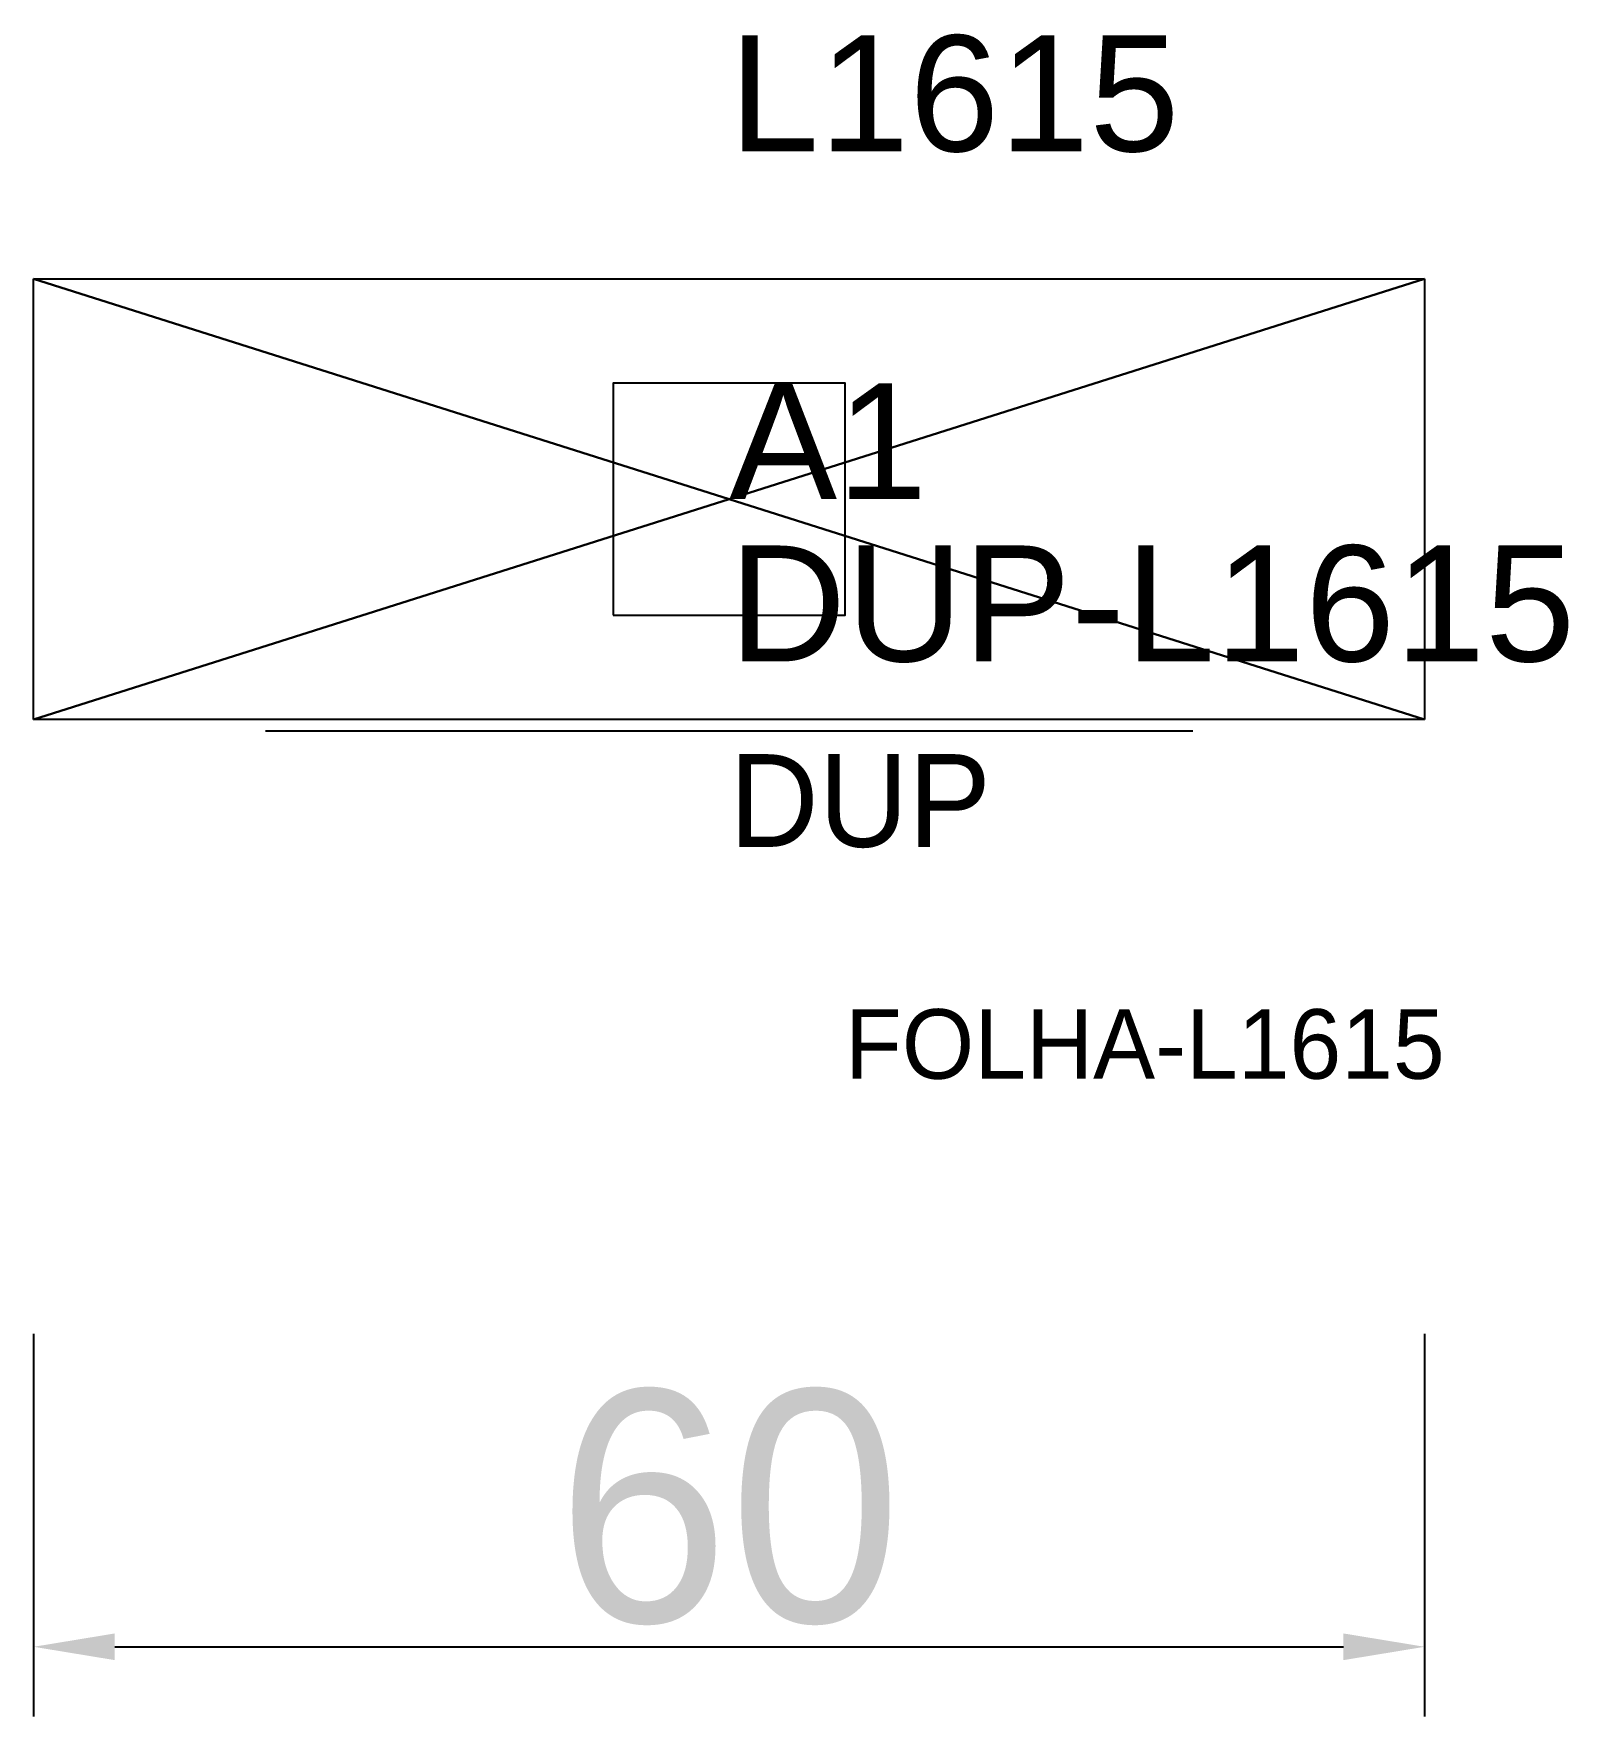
# Model space of a CAD drawing. Header units: metres. Extents: x 222.2 to 288.4, y 139.5 to 212.1.
import ezdxf

# ---------------------------------------------------------------- set-up
doc = ezdxf.new("R2010")
doc.units = ezdxf.units.M
for name, color, linetype in [('3', 3, 'CONTINUOUS'), ('AUX00', 7, 'CONTINUOUS'), ('COTA', 241, 'CONTINUOUS'), ('FOLHA', 255, 'CONTINUOUS'), ('Hachura', 251, 'CONTINUOUS'), ('NOMENCLATURA', 7, 'CONTINUOUS'), ('Nível', 160, 'CONTINUOUS'), ('Painéis', 200, 'CONTINUOUS'), ('Pilares', 5, 'CONTINUOUS'), ('SARR_2.2x7', 40, 'CONTINUOUS')]:
    doc.layers.add(name, color=color, linetype=linetype)
doc.styles.add('ARIAL', font='Arial.ttf')
doc.styles.add('STR_STANDARD', font='arial.ttf')
doc.dimstyles.new('EZ DXF', dxfattribs={"dimtxt": 10, "dimasz": 3.5, "dimexe": 3, "dimexo": 1.5, "dimgap": 1, "dimtad": 1, "dimdec": 1, "dimdsep": 46, "dimcen": 2.5, "dimazin": 3, "dimtfac": 1, "dimtmove": 0, "dimatfit": 3})

msp = doc.modelspace()

# ---------------------------------------------------------------- hatches: boundary and pattern name
at = {"layer": 'Hachura'}
h = msp.add_hatch(dxfattribs=at)
h.set_pattern_fill('ANSI31', scale=50)
h.paths.add_polyline_path([(252.2, 192), (222.2, 201.5), (282.2, 201.5), (252.2, 192), (282.2, 201.5), (282.2, 182.5), (252.2, 192), (282.2, 182.5), (222.2, 182.5), (252.2, 192), (222.2, 182.5), (222.2, 201.5)])
h = msp.add_hatch(dxfattribs=at)
h.set_pattern_fill('ANSI31', scale=50)
h.paths.add_polyline_path([(252.2, 192), (222.2, 201.5), (282.2, 201.5), (252.2, 192), (282.2, 201.5), (282.2, 182.5), (252.2, 192), (282.2, 182.5), (222.2, 182.5), (252.2, 192), (222.2, 182.5), (222.2, 201.5)])

# ---------------------------------------------------------------- linework, layer by layer
at = {"layer": 'Painéis', "color": 200}
for p, q in [((252.2, 192), (222.2, 201.5)), ((222.2, 201.5), (282.2, 201.5)), ((222.2, 182.5), (222.2, 201.5)), ((222.2, 201.5), (252.2, 192)), ((252.2, 192), (222.2, 201.5)), ((222.2, 201.5), (282.2, 201.5)), ((222.2, 182.5), (222.2, 201.5)), ((222.2, 201.5), (252.2, 192)), ((282.2, 201.5), (252.2, 192)), ((252.2, 192), (282.2, 201.5)), ((282.2, 201.5), (252.2, 192)), ((252.2, 192), (282.2, 201.5)), ((282.2, 201.5), (282.2, 182.5)), ((282.2, 201.5), (282.2, 182.5)), ((222.2, 182.5), (252.2, 192)), ((252.2, 192), (222.2, 182.5)), ((222.2, 182.5), (252.2, 192)), ((252.2, 192), (222.2, 182.5)), ((282.2, 182.5), (252.2, 192)), ((252.2, 192), (282.2, 182.5)), ((282.2, 182.5), (252.2, 192)), ((252.2, 192), (282.2, 182.5)), ((282.2, 182.5), (222.2, 182.5)), ((282.2, 182.5), (222.2, 182.5))]:
    msp.add_line(p, q, dxfattribs=at)
at = {"layer": 'Pilares'}
msp.add_lwpolyline([(247.2, 187), (257.2, 187), (257.2, 197), (247.2, 197)], close=True, dxfattribs=at)
msp.add_lwpolyline([(247.2, 187), (257.2, 187), (257.2, 197), (247.2, 197)], close=True, dxfattribs=at)
at = {"layer": 'SARR_2.2x7'}
msp.add_line((232.2, 182), (272.2, 182), dxfattribs=at)
msp.add_line((232.2, 182), (272.2, 182), dxfattribs=at)

# ---------------------------------------------------------------- texts
at = {"layer": '3', "style": 'STR_STANDARD'}
msp.add_text('A1', height=5, dxfattribs=at).set_placement((252.2, 192))
msp.add_text('A1', height=5, dxfattribs=at).set_placement((252.2, 192))
at = {"layer": 'AUX00', "style": 'STR_STANDARD'}
msp.add_text('DUP-L1615', height=5, dxfattribs=at).set_placement((252.2, 185))
msp.add_text('DUP-L1615', height=5, dxfattribs=at).set_placement((252.2, 185))
at = {"layer": 'FOLHA'}
msp.add_text('FOLHA-L1615', height=3, dxfattribs=at).set_placement((257.2, 167))
msp.add_text('FOLHA-L1615', height=3, dxfattribs=at).set_placement((257.2, 167))
at = {"layer": 'NOMENCLATURA', "insert": (252.2, 212), "char_height": 5, "attachment_point": 1, "style": 'ARIAL'}
msp.add_mtext('L1615', dxfattribs=at)
msp.add_mtext('L1615', dxfattribs=at)
at = {"layer": 'Nível'}
msp.add_text('DUP', height=4, dxfattribs=at).set_placement((252.2, 177))
msp.add_text('DUP', height=4, dxfattribs=at).set_placement((252.2, 177))

# ---------------------------------------------------------------- dimensions: what is measured, and where the dimension line sits
at = {"layer": 'COTA'}
msp.add_linear_dim(base=(222.2, 142.5), p1=(222.2, 157.5), p2=(282.2, 157.5), dimstyle='EZ DXF', dxfattribs=at).render()
msp.add_linear_dim(base=(222.2, 142.5), p1=(222.2, 157.5), p2=(282.2, 157.5), dimstyle='EZ DXF', dxfattribs=at).render()

doc.saveas('drawing.dxf')
